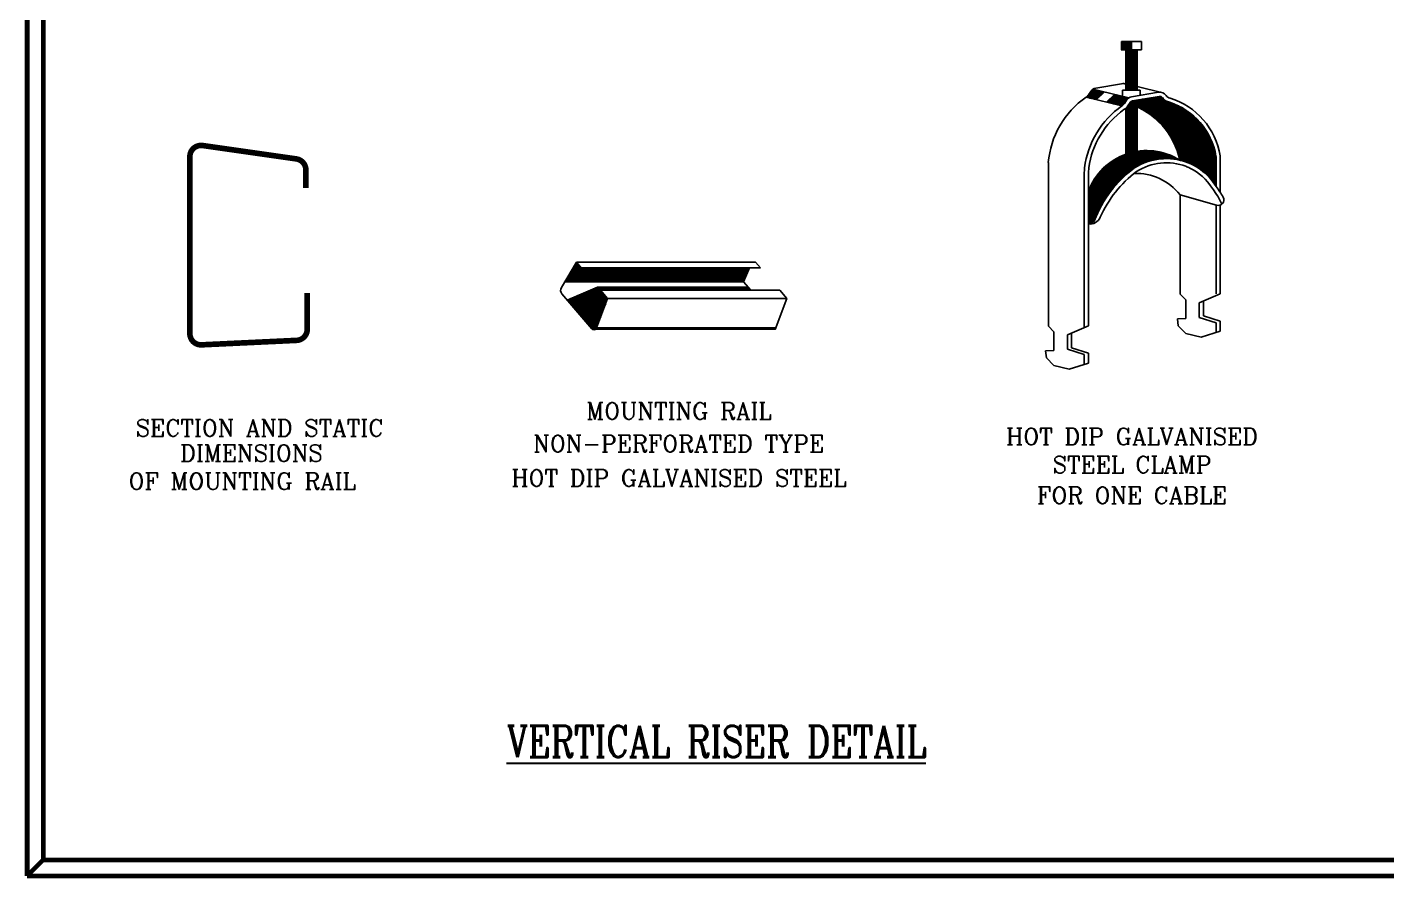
# Model space of a CAD drawing. Extents: x -508 to 92, y -98 to -31.
# Drawn here: x -137.73 to -103.32, y -97.84 to -76.36 of the extents above; entities that cross this region are included whole.
import ezdxf
from ezdxf.enums import TextEntityAlignment as Align

# ---------------------------------------------------------------- set-up
doc = ezdxf.new("R2010")
doc.units = 0
doc.header["$MEASUREMENT"] = 0
doc.layers.get('0').update_dxf_attribs({"linetype": 'CONTINUOUS', "lineweight": 30})
doc.layers.add('SPARE', color=7, linetype='CONTINUOUS')
doc.layers.add('UG-BORDER', color=20, linetype='CONTINUOUS', lineweight=80)
doc.styles.add('ROMANC', font='ROMANC')

# ---------------------------------------------------------------- blocks, each defined once
blk = doc.blocks.new('*X8')
at = {"color": 0}
for p, q in [((36.478, 68.58), (36.677, 68.58)), ((36.478, 68.56), (36.677, 68.56)), ((36.478, 68.54), (36.677, 68.54)), ((36.478, 68.52), (36.677, 68.52)), ((36.478, 68.5), (36.677, 68.5)), ((36.478, 68.48), (36.677, 68.48)), ((36.478, 68.46), (36.677, 68.46)), ((36.478, 68.44), (36.677, 68.44)), ((36.478, 68.42), (36.677, 68.42)), ((36.478, 68.4), (36.677, 68.4)), ((36.478, 68.38), (36.677, 68.38)), ((36.478, 68.36), (36.677, 68.36)), ((36.478, 68.34), (36.677, 68.34)), ((36.478, 68.32), (36.677, 68.32)), ((36.478, 68.3), (36.677, 68.3)), ((36.478, 68.28), (36.677, 68.28)), ((36.478, 68.26), (36.677, 68.26)), ((36.478, 68.24), (36.677, 68.24)), ((36.478, 68.22), (36.677, 68.22)), ((36.478, 68.2), (36.677, 68.2)), ((36.478, 68.18), (36.677, 68.18)), ((36.478, 68.16), (36.677, 68.16)), ((36.478, 68.14), (36.677, 68.14)), ((36.478, 68.12), (36.677, 68.12)), ((36.478, 68.1), (36.677, 68.1)), ((36.478, 68.08), (36.677, 68.08)), ((36.478, 68.06), (36.677, 68.06)), ((36.478, 68.04), (36.677, 68.04)), ((36.478, 68.02), (36.677, 68.02)), ((36.478, 68), (36.677, 68)), ((36.478, 67.98), (36.677, 67.98)), ((36.478, 67.96), (36.677, 67.96)), ((36.478, 67.94), (36.677, 67.94)), ((36.478, 67.92), (36.677, 67.92)), ((36.478, 67.9), (36.677, 67.9))]:
    blk.add_line(p, q, dxfattribs=at)
blk = doc.blocks.new('*X9')
at = {"color": 0}
for p, q in [((36.397, 68.74), (36.578, 68.74)), ((36.397, 68.72), (36.578, 68.72)), ((36.397, 68.7), (36.578, 68.7)), ((36.397, 68.68), (36.578, 68.68)), ((36.397, 68.66), (36.578, 68.66)), ((36.397, 68.64), (36.578, 68.64)), ((36.397, 68.62), (36.578, 68.62)), ((36.397, 68.6), (36.578, 68.6))]:
    blk.add_line(p, q, dxfattribs=at)

msp = doc.modelspace()

# ---------------------------------------------------------------- linework, layer by layer
at = {"layer": 'SPARE'}
for p, q in [((-109.524, -76.724), (-110.036, -76.724)), ((-110.036, -76.724), (-110.036, -76.941)), ((-109.78, -76.941), (-109.78, -76.724)), ((-109.524, -76.941), (-109.524, -76.724)), ((-110.036, -76.941), (-109.524, -76.941)), ((-109.921, -76.941), (-109.921, -77.955)), ((-109.639, -76.941), (-109.639, -77.955)), ((-110.812, -77.992), (-110.868, -78.079)), ((-109.848, -78.154), (-110.757, -77.936)), ((-110.029, -77.797), (-110.685, -77.907)), ((-110.467, -78.006), (-110.67, -78.201)), ((-110.205, -78.069), (-110.408, -78.263)), ((-109.558, -77.955), (-110.004, -77.955)), ((-110.004, -77.955), (-110.004, -78.117)), ((-109.098, -78.011), (-109.776, -78.125)), ((-109.079, -78.116), (-109.757, -78.23)), ((-108.988, -78.023), (-109.639, -77.867)), ((-109.558, -78.088), (-109.558, -77.955)), ((-110.021, -78.356), (-110.93, -78.138)), ((-109.903, -78.211), (-109.959, -78.297)), ((-109.921, -78.415), (-109.921, -79.647)), ((-109.814, -78.268), (-109.869, -78.354)), ((-109.639, -78.382), (-109.639, -79.647)), ((-108.976, -78.17), (-108.998, -78.144)), ((-111.884, -79.792), (-111.884, -83.932)), ((-107.637, -80.396), (-107.637, -79.675)), ((-107.53, -80.549), (-107.53, -79.664)), ((-110.975, -80.067), (-110.975, -83.967)), ((-110.869, -80.075), (-110.869, -83.921)), ((-110.869, -81.345), (-110.869, -80.519)), ((-108.549, -80.604), (-107.623, -80.873)), ((-108.549, -83.124), (-108.549, -80.604)), ((-107.637, -83.116), (-107.637, -80.869)), ((-107.53, -83.116), (-107.53, -80.869)), ((-123.831, -82.309), (-124.211, -82.951)), ((-123.831, -82.309), (-119.293, -82.309)), ((-123.831, -82.309), (-123.709, -82.451)), ((-123.709, -82.451), (-119.172, -82.451)), ((-119.449, -82.451), (-119.598, -82.809)), ((-119.293, -82.309), (-119.172, -82.451)), ((-124.135, -82.809), (-119.598, -82.809)), ((-123.299, -82.942), (-124.063, -83.271)), ((-123.299, -82.942), (-119.483, -82.942)), ((-119.598, -82.809), (-119.417, -83.018)), ((-124.197, -83.115), (-123.441, -83.996)), ((-123.04, -83.231), (-123.321, -83.975)), ((-123.222, -83.018), (-118.685, -83.018)), ((-123.222, -83.018), (-123.04, -83.231)), ((-123.04, -83.231), (-118.502, -83.231)), ((-118.502, -83.231), (-118.798, -84.012)), ((-118.685, -83.018), (-118.502, -83.231)), ((-108.549, -83.124), (-108.403, -83.269)), ((-108.403, -83.269), (-108.403, -83.74)), ((-107.53, -83.116), (-108.063, -83.344)), ((-108.063, -83.344), (-108.063, -83.711)), ((-107.957, -83.298), (-107.957, -83.67)), ((-111.884, -83.932), (-111.741, -84.074)), ((-110.869, -83.921), (-111.401, -84.149)), ((-108.403, -83.74), (-108.616, -83.75)), ((-108.616, -83.75), (-108.594, -83.925)), ((-108.594, -83.925), (-108.403, -84.12)), ((-107.637, -83.846), (-108.063, -83.711)), ((-107.53, -83.806), (-107.957, -83.67)), ((-107.637, -83.846), (-107.637, -84.094)), ((-107.53, -83.806), (-107.53, -84.062)), ((-111.741, -84.074), (-111.741, -84.545)), ((-111.401, -84.149), (-111.401, -84.516)), ((-111.295, -84.104), (-111.295, -84.476)), ((-108.017, -84.21), (-108.403, -84.12)), ((-108.017, -84.21), (-107.53, -84.062)), ((-111.741, -84.545), (-111.954, -84.556)), ((-111.954, -84.556), (-111.933, -84.73)), ((-110.975, -84.652), (-111.401, -84.516)), ((-110.869, -84.611), (-111.295, -84.476)), ((-110.975, -84.652), (-110.975, -84.9)), ((-110.869, -84.611), (-110.869, -84.867)), ((-111.933, -84.73), (-111.741, -84.926)), ((-111.355, -85.016), (-111.741, -84.926)), ((-111.355, -85.016), (-110.869, -84.867))]:
    msp.add_line(p, q, dxfattribs=at)
at = {"layer": 'SPARE', "color": 0}
for p, q in [((-110.887, -78.103), (-110.568, -78.103)), ((-110.865, -78.075), (-110.539, -78.075)), ((-110.847, -78.047), (-110.509, -78.047)), ((-110.829, -78.018), (-110.48, -78.018)), ((-110.811, -77.99), (-110.534, -77.99)), ((-110.788, -77.962), (-110.652, -77.962)), ((-110.241, -78.103), (-110.061, -78.103)), ((-110.241, -78.103), (-110.061, -78.103)), ((-110.212, -78.075), (-110.179, -78.075)), ((-110.212, -78.075), (-110.179, -78.075)), ((-110.92, -78.132), (-110.598, -78.132)), ((-110.838, -78.16), (-110.628, -78.16)), ((-110.838, -78.16), (-110.628, -78.16)), ((-110.72, -78.189), (-110.657, -78.189)), ((-110.72, -78.189), (-110.657, -78.189)), ((-110.389, -78.245), (-109.925, -78.245)), ((-110.365, -78.274), (-109.944, -78.274)), ((-110.36, -78.217), (-109.907, -78.217)), ((-110.33, -78.189), (-109.887, -78.189)), ((-110.301, -78.16), (-109.856, -78.16)), ((-110.271, -78.132), (-109.943, -78.132)), ((-110.271, -78.132), (-109.943, -78.132)), ((-110.247, -78.302), (-109.962, -78.302)), ((-110.129, -78.33), (-109.986, -78.33)), ((-109.922, -78.415), (-109.639, -78.415)), ((-109.921, -78.444), (-109.639, -78.444)), ((-109.921, -78.472), (-109.639, -78.472)), ((-109.893, -78.387), (-109.639, -78.387)), ((-109.872, -78.359), (-109.693, -78.359)), ((-109.854, -78.33), (-109.766, -78.33)), ((-109.835, -78.302), (-108.711, -78.302)), ((-109.817, -78.274), (-108.787, -78.274)), ((-109.793, -78.245), (-108.882, -78.245)), ((-109.766, -78.33), (-108.644, -78.33)), ((-109.693, -78.359), (-108.584, -78.359)), ((-109.681, -78.217), (-108.931, -78.217)), ((-109.629, -78.387), (-108.529, -78.387)), ((-109.569, -78.415), (-108.479, -78.415)), ((-109.515, -78.444), (-108.432, -78.444)), ((-109.512, -78.189), (-108.963, -78.189)), ((-109.465, -78.472), (-108.388, -78.472)), ((-109.344, -78.16), (-108.987, -78.16)), ((-109.175, -78.132), (-109.011, -78.132)), ((-109.921, -78.5), (-109.639, -78.5)), ((-109.921, -78.529), (-109.639, -78.529)), ((-109.921, -78.557), (-109.639, -78.557)), ((-109.921, -78.586), (-109.639, -78.586)), ((-109.921, -78.614), (-109.639, -78.614)), ((-109.921, -78.642), (-109.639, -78.642)), ((-109.921, -78.671), (-109.639, -78.671)), ((-109.921, -78.699), (-109.639, -78.699)), ((-109.921, -78.727), (-109.639, -78.727)), ((-109.921, -78.756), (-109.639, -78.756)), ((-109.921, -78.784), (-109.639, -78.784)), ((-109.921, -78.812), (-109.639, -78.812)), ((-109.418, -78.5), (-108.347, -78.5)), ((-109.373, -78.529), (-108.308, -78.529)), ((-109.332, -78.557), (-108.272, -78.557)), ((-109.292, -78.586), (-108.237, -78.586)), ((-109.255, -78.614), (-108.204, -78.614)), ((-109.219, -78.642), (-108.173, -78.642)), ((-109.185, -78.671), (-108.143, -78.671)), ((-109.153, -78.699), (-108.114, -78.699)), ((-109.122, -78.727), (-108.087, -78.727)), ((-109.092, -78.756), (-108.061, -78.756)), ((-109.063, -78.784), (-108.036, -78.784)), ((-109.036, -78.812), (-108.012, -78.812)), ((-109.921, -78.841), (-109.639, -78.841)), ((-109.921, -78.869), (-109.639, -78.869)), ((-109.921, -78.897), (-109.639, -78.897)), ((-109.921, -78.926), (-109.639, -78.926)), ((-109.921, -78.954), (-109.639, -78.954)), ((-109.921, -78.983), (-109.639, -78.983)), ((-109.921, -79.011), (-109.639, -79.011)), ((-109.921, -79.039), (-109.639, -79.039)), ((-109.921, -79.068), (-109.639, -79.068)), ((-109.921, -79.096), (-109.639, -79.096)), ((-109.921, -79.124), (-109.639, -79.124)), ((-109.921, -79.153), (-109.639, -79.153)), ((-109.01, -78.841), (-107.99, -78.841)), ((-108.985, -78.869), (-107.968, -78.869)), ((-108.96, -78.897), (-107.947, -78.897)), ((-108.937, -78.926), (-107.927, -78.926)), ((-108.915, -78.954), (-107.907, -78.954)), ((-108.893, -78.983), (-107.889, -78.983)), ((-108.873, -79.011), (-107.871, -79.011)), ((-108.853, -79.039), (-107.854, -79.039)), ((-108.834, -79.068), (-107.838, -79.068)), ((-108.815, -79.096), (-107.822, -79.096)), ((-108.797, -79.124), (-107.808, -79.124)), ((-108.78, -79.153), (-107.793, -79.153)), ((-109.921, -79.181), (-109.639, -79.181)), ((-109.921, -79.209), (-109.639, -79.209)), ((-109.921, -79.238), (-109.639, -79.238)), ((-109.921, -79.266), (-109.639, -79.266)), ((-109.921, -79.295), (-109.639, -79.295)), ((-109.921, -79.323), (-109.639, -79.323)), ((-109.921, -79.351), (-109.639, -79.351)), ((-109.921, -79.38), (-109.639, -79.38)), ((-109.921, -79.408), (-109.639, -79.408)), ((-109.921, -79.436), (-109.639, -79.436)), ((-109.921, -79.465), (-109.639, -79.465)), ((-109.921, -79.493), (-109.639, -79.493)), ((-109.53, -79.493), (-109.259, -79.493)), ((-108.764, -79.181), (-107.78, -79.181)), ((-108.748, -79.209), (-107.767, -79.209)), ((-108.733, -79.238), (-107.755, -79.238)), ((-108.718, -79.266), (-107.743, -79.266)), ((-108.705, -79.295), (-107.732, -79.295)), ((-108.691, -79.323), (-107.721, -79.323)), ((-108.678, -79.351), (-107.711, -79.351)), ((-108.666, -79.38), (-107.702, -79.38)), ((-108.654, -79.408), (-107.693, -79.408)), ((-108.643, -79.436), (-107.684, -79.436)), ((-108.632, -79.465), (-107.676, -79.465)), ((-108.622, -79.493), (-107.669, -79.493)), ((-110.378, -79.833), (-109.535, -79.833)), ((-110.341, -79.805), (-109.47, -79.805)), ((-110.302, -79.777), (-109.395, -79.777)), ((-110.261, -79.748), (-109.305, -79.748)), ((-110.217, -79.72), (-109.185, -79.72)), ((-110.169, -79.692), (-108.62, -79.692)), ((-110.116, -79.663), (-108.672, -79.663)), ((-110.059, -79.635), (-108.73, -79.635)), ((-109.995, -79.606), (-108.794, -79.606)), ((-109.921, -79.521), (-109.639, -79.521)), ((-109.921, -79.55), (-109.639, -79.55)), ((-109.921, -79.578), (-109.639, -79.578)), ((-109.921, -79.578), (-108.868, -79.578)), ((-109.921, -79.606), (-109.639, -79.606)), ((-109.921, -79.635), (-109.639, -79.635)), ((-109.833, -79.55), (-108.956, -79.55)), ((-109.72, -79.521), (-109.068, -79.521)), ((-108.613, -79.521), (-107.662, -79.521)), ((-108.603, -79.55), (-107.656, -79.55)), ((-108.603, -79.72), (-108.572, -79.72)), ((-108.595, -79.578), (-107.65, -79.578)), ((-108.587, -79.606), (-107.644, -79.606)), ((-108.565, -79.644), (-107.637, -79.644)), ((-108.565, -79.668), (-107.637, -79.668)), ((-108.565, -79.692), (-107.637, -79.692)), ((-108.558, -79.72), (-107.637, -79.72)), ((-108.484, -79.748), (-107.637, -79.748)), ((-108.395, -79.777), (-107.637, -79.777)), ((-108.321, -79.805), (-107.637, -79.805)), ((-108.257, -79.833), (-107.637, -79.833)), ((-110.692, -80.174), (-109.998, -80.174)), ((-110.672, -80.145), (-109.968, -80.145)), ((-110.651, -80.117), (-109.938, -80.117)), ((-110.63, -80.089), (-109.906, -80.089)), ((-110.607, -80.06), (-109.874, -80.06)), ((-110.583, -80.032), (-109.841, -80.032)), ((-110.558, -80.003), (-109.806, -80.003)), ((-110.532, -79.975), (-109.771, -79.975)), ((-110.504, -79.947), (-109.734, -79.947)), ((-110.475, -79.918), (-109.694, -79.918)), ((-110.444, -79.89), (-109.646, -79.89)), ((-110.412, -79.862), (-109.593, -79.862)), ((-108.201, -79.862), (-107.637, -79.862)), ((-108.15, -79.89), (-107.637, -79.89)), ((-108.103, -79.918), (-107.637, -79.918)), ((-108.06, -79.947), (-107.637, -79.947)), ((-108.02, -79.975), (-107.637, -79.975)), ((-107.983, -80.003), (-107.637, -80.003)), ((-107.948, -80.032), (-107.637, -80.032)), ((-107.915, -80.06), (-107.637, -80.06)), ((-107.884, -80.089), (-107.637, -80.089)), ((-107.855, -80.117), (-107.637, -80.117)), ((-107.827, -80.145), (-107.637, -80.145)), ((-107.801, -80.174), (-107.637, -80.174)), ((-110.867, -80.514), (-110.301, -80.514)), ((-110.856, -80.486), (-110.279, -80.486)), ((-110.845, -80.457), (-110.257, -80.457)), ((-110.833, -80.429), (-110.234, -80.429)), ((-110.82, -80.401), (-110.21, -80.401)), ((-110.806, -80.372), (-110.186, -80.372)), ((-110.792, -80.344), (-110.161, -80.344)), ((-110.778, -80.315), (-110.136, -80.315)), ((-110.762, -80.287), (-110.11, -80.287)), ((-110.746, -80.259), (-110.083, -80.259)), ((-110.729, -80.23), (-110.055, -80.23)), ((-110.711, -80.202), (-110.027, -80.202)), ((-107.776, -80.202), (-107.637, -80.202)), ((-107.753, -80.23), (-107.637, -80.23)), ((-107.73, -80.259), (-107.637, -80.259)), ((-107.709, -80.287), (-107.637, -80.287)), ((-107.689, -80.315), (-107.637, -80.315)), ((-107.67, -80.344), (-107.637, -80.344)), ((-107.651, -80.372), (-107.637, -80.372)), ((-110.869, -80.542), (-110.323, -80.542)), ((-110.869, -80.571), (-110.344, -80.571)), ((-110.869, -80.599), (-110.364, -80.599)), ((-110.869, -80.627), (-110.384, -80.627)), ((-110.869, -80.656), (-110.403, -80.656)), ((-110.869, -80.684), (-110.422, -80.684)), ((-110.869, -80.712), (-110.441, -80.712)), ((-110.869, -80.741), (-110.459, -80.741)), ((-110.869, -80.769), (-110.476, -80.769)), ((-110.869, -80.798), (-110.493, -80.798)), ((-110.869, -80.826), (-110.51, -80.826)), ((-110.869, -80.854), (-110.527, -80.854)), ((-110.869, -80.883), (-110.542, -80.883)), ((-110.869, -80.911), (-110.558, -80.911)), ((-110.869, -80.939), (-110.573, -80.939)), ((-110.869, -80.968), (-110.588, -80.968)), ((-110.869, -80.996), (-110.602, -80.996)), ((-110.869, -81.024), (-110.616, -81.024)), ((-110.869, -81.053), (-110.63, -81.053)), ((-110.869, -81.081), (-110.643, -81.081)), ((-110.869, -81.109), (-110.656, -81.109)), ((-110.869, -81.138), (-110.669, -81.138)), ((-110.869, -81.166), (-110.681, -81.166)), ((-110.869, -81.195), (-110.693, -81.195)), ((-110.869, -81.223), (-110.704, -81.223)), ((-110.869, -81.251), (-110.715, -81.251)), ((-110.869, -81.28), (-110.729, -81.28)), ((-110.869, -81.308), (-110.752, -81.308)), ((-110.869, -81.336), (-110.797, -81.336)), ((-124.112, -82.809), (-123.826, -82.314)), ((-124.079, -82.809), (-123.807, -82.337)), ((-124.047, -82.809), (-123.787, -82.359)), ((-124.014, -82.809), (-123.768, -82.382)), ((-123.981, -82.809), (-123.748, -82.405)), ((-123.948, -82.809), (-123.728, -82.428)), ((-123.916, -82.809), (-123.709, -82.451)), ((-123.883, -82.809), (-123.676, -82.451)), ((-123.85, -82.809), (-123.643, -82.451)), ((-123.817, -82.809), (-123.611, -82.451)), ((-123.785, -82.809), (-123.578, -82.451)), ((-123.752, -82.809), (-123.545, -82.451)), ((-123.719, -82.809), (-123.512, -82.451)), ((-123.686, -82.809), (-123.48, -82.451)), ((-123.654, -82.809), (-123.447, -82.451)), ((-123.621, -82.809), (-123.414, -82.451)), ((-123.588, -82.809), (-123.381, -82.451)), ((-123.555, -82.809), (-123.349, -82.451)), ((-123.523, -82.809), (-123.316, -82.451)), ((-123.49, -82.809), (-123.283, -82.451)), ((-123.457, -82.809), (-123.25, -82.451)), ((-123.424, -82.809), (-123.218, -82.451)), ((-123.392, -82.809), (-123.185, -82.451)), ((-123.359, -82.809), (-123.152, -82.451)), ((-123.326, -82.809), (-123.119, -82.451)), ((-123.293, -82.809), (-123.087, -82.451)), ((-123.261, -82.809), (-123.054, -82.451)), ((-123.228, -82.809), (-123.021, -82.451)), ((-123.195, -82.809), (-122.989, -82.451)), ((-123.162, -82.809), (-122.956, -82.451)), ((-123.13, -82.809), (-122.923, -82.451)), ((-123.097, -82.809), (-122.89, -82.451)), ((-123.064, -82.809), (-122.858, -82.451)), ((-123.031, -82.809), (-122.825, -82.451)), ((-122.999, -82.809), (-122.792, -82.451)), ((-122.966, -82.809), (-122.759, -82.451)), ((-122.933, -82.809), (-122.727, -82.451)), ((-122.9, -82.809), (-122.694, -82.451)), ((-122.868, -82.809), (-122.661, -82.451)), ((-122.835, -82.809), (-122.628, -82.451)), ((-122.802, -82.809), (-122.596, -82.451)), ((-122.769, -82.809), (-122.563, -82.451)), ((-122.737, -82.809), (-122.53, -82.451)), ((-122.704, -82.809), (-122.497, -82.451)), ((-122.671, -82.809), (-122.465, -82.451)), ((-122.638, -82.809), (-122.432, -82.451)), ((-122.606, -82.809), (-122.399, -82.451)), ((-122.573, -82.809), (-122.366, -82.451)), ((-122.54, -82.809), (-122.334, -82.451)), ((-122.508, -82.809), (-122.301, -82.451)), ((-122.475, -82.809), (-122.268, -82.451)), ((-122.442, -82.809), (-122.235, -82.451)), ((-122.409, -82.809), (-122.203, -82.451)), ((-122.377, -82.809), (-122.17, -82.451)), ((-122.344, -82.809), (-122.137, -82.451)), ((-122.311, -82.809), (-122.104, -82.451)), ((-122.278, -82.809), (-122.072, -82.451)), ((-122.246, -82.809), (-122.039, -82.451)), ((-122.213, -82.809), (-122.006, -82.451)), ((-122.18, -82.809), (-121.973, -82.451)), ((-122.147, -82.809), (-121.941, -82.451)), ((-122.115, -82.809), (-121.908, -82.451)), ((-122.082, -82.809), (-121.875, -82.451)), ((-122.049, -82.809), (-121.842, -82.451)), ((-122.016, -82.809), (-121.81, -82.451)), ((-121.984, -82.809), (-121.777, -82.451)), ((-121.951, -82.809), (-121.744, -82.451)), ((-121.918, -82.809), (-121.711, -82.451)), ((-121.885, -82.809), (-121.679, -82.451)), ((-121.853, -82.809), (-121.646, -82.451)), ((-121.82, -82.809), (-121.613, -82.451)), ((-121.787, -82.809), (-121.58, -82.451)), ((-121.754, -82.809), (-121.548, -82.451)), ((-121.722, -82.809), (-121.515, -82.451)), ((-121.689, -82.809), (-121.482, -82.451)), ((-121.656, -82.809), (-121.449, -82.451)), ((-121.623, -82.809), (-121.417, -82.451)), ((-121.591, -82.809), (-121.384, -82.451)), ((-121.558, -82.809), (-121.351, -82.451)), ((-121.525, -82.809), (-121.318, -82.451)), ((-121.492, -82.809), (-121.286, -82.451)), ((-121.46, -82.809), (-121.253, -82.451)), ((-121.427, -82.809), (-121.22, -82.451)), ((-121.394, -82.809), (-121.188, -82.451)), ((-121.361, -82.809), (-121.155, -82.451)), ((-121.329, -82.809), (-121.122, -82.451)), ((-121.296, -82.809), (-121.089, -82.451)), ((-121.263, -82.809), (-121.057, -82.451)), ((-121.23, -82.809), (-121.024, -82.451)), ((-121.198, -82.809), (-120.991, -82.451)), ((-121.165, -82.809), (-120.958, -82.451)), ((-121.132, -82.809), (-120.926, -82.451)), ((-121.099, -82.809), (-120.893, -82.451)), ((-121.067, -82.809), (-120.86, -82.451)), ((-121.034, -82.809), (-120.827, -82.451)), ((-121.001, -82.809), (-120.795, -82.451)), ((-120.968, -82.809), (-120.762, -82.451)), ((-120.936, -82.809), (-120.729, -82.451)), ((-120.903, -82.809), (-120.696, -82.451)), ((-120.87, -82.809), (-120.664, -82.451)), ((-120.837, -82.809), (-120.631, -82.451)), ((-120.805, -82.809), (-120.598, -82.451)), ((-120.772, -82.809), (-120.565, -82.451)), ((-120.739, -82.809), (-120.533, -82.451)), ((-120.707, -82.809), (-120.5, -82.451)), ((-120.674, -82.809), (-120.467, -82.451)), ((-120.641, -82.809), (-120.434, -82.451)), ((-120.608, -82.809), (-120.402, -82.451)), ((-120.576, -82.809), (-120.369, -82.451)), ((-120.543, -82.809), (-120.336, -82.451)), ((-120.51, -82.809), (-120.303, -82.451)), ((-120.477, -82.809), (-120.271, -82.451)), ((-120.445, -82.809), (-120.238, -82.451)), ((-120.412, -82.809), (-120.205, -82.451)), ((-120.379, -82.809), (-120.172, -82.451)), ((-120.346, -82.809), (-120.14, -82.451)), ((-120.314, -82.809), (-120.107, -82.451)), ((-120.281, -82.809), (-120.074, -82.451)), ((-120.248, -82.809), (-120.041, -82.451)), ((-120.215, -82.809), (-120.009, -82.451)), ((-120.183, -82.809), (-119.976, -82.451)), ((-120.15, -82.809), (-119.943, -82.451)), ((-120.117, -82.809), (-119.91, -82.451)), ((-120.084, -82.809), (-119.878, -82.451)), ((-120.052, -82.809), (-119.845, -82.451)), ((-120.019, -82.809), (-119.812, -82.451)), ((-119.986, -82.809), (-119.779, -82.451)), ((-119.953, -82.809), (-119.747, -82.451)), ((-119.921, -82.809), (-119.714, -82.451)), ((-119.888, -82.809), (-119.681, -82.451)), ((-119.855, -82.809), (-119.648, -82.451)), ((-119.822, -82.809), (-119.616, -82.451)), ((-119.79, -82.809), (-119.583, -82.451)), ((-119.757, -82.809), (-119.55, -82.451)), ((-119.724, -82.809), (-119.517, -82.451)), ((-119.691, -82.809), (-119.485, -82.451)), ((-119.659, -82.809), (-119.452, -82.451)), ((-123.723, -83.667), (-123.307, -82.945)), ((-123.704, -83.69), (-123.272, -82.942)), ((-123.684, -83.713), (-123.239, -82.942)), ((-123.665, -83.735), (-123.206, -82.942)), ((-123.218, -83.018), (-123.174, -82.942)), ((-123.185, -83.018), (-123.141, -82.942)), ((-123.152, -83.018), (-123.108, -82.942)), ((-123.119, -83.018), (-123.075, -82.942)), ((-123.087, -83.018), (-123.043, -82.942)), ((-123.054, -83.018), (-123.01, -82.942)), ((-123.021, -83.018), (-122.977, -82.942)), ((-122.989, -83.018), (-122.944, -82.942)), ((-122.956, -83.018), (-122.912, -82.942)), ((-122.923, -83.018), (-122.879, -82.942)), ((-122.89, -83.018), (-122.846, -82.942)), ((-122.858, -83.018), (-122.814, -82.942)), ((-122.825, -83.018), (-122.781, -82.942)), ((-122.792, -83.018), (-122.748, -82.942)), ((-122.759, -83.018), (-122.715, -82.942)), ((-122.727, -83.018), (-122.683, -82.942)), ((-122.694, -83.018), (-122.65, -82.942)), ((-122.661, -83.018), (-122.617, -82.942)), ((-122.628, -83.018), (-122.584, -82.942)), ((-122.596, -83.018), (-122.552, -82.942)), ((-122.563, -83.018), (-122.519, -82.942)), ((-122.53, -83.018), (-122.486, -82.942)), ((-122.497, -83.018), (-122.453, -82.942)), ((-122.465, -83.018), (-122.421, -82.942)), ((-122.432, -83.018), (-122.388, -82.942)), ((-122.399, -83.018), (-122.355, -82.942)), ((-122.366, -83.018), (-122.322, -82.942)), ((-122.334, -83.018), (-122.29, -82.942)), ((-122.301, -83.018), (-122.257, -82.942)), ((-122.268, -83.018), (-122.224, -82.942)), ((-122.235, -83.018), (-122.191, -82.942)), ((-122.203, -83.018), (-122.159, -82.942)), ((-122.17, -83.018), (-122.126, -82.942)), ((-122.137, -83.018), (-122.093, -82.942)), ((-122.104, -83.018), (-122.06, -82.942)), ((-122.072, -83.018), (-122.028, -82.942)), ((-122.039, -83.018), (-121.995, -82.942)), ((-122.006, -83.018), (-121.962, -82.942)), ((-121.973, -83.018), (-121.929, -82.942)), ((-121.941, -83.018), (-121.897, -82.942)), ((-121.908, -83.018), (-121.864, -82.942)), ((-121.875, -83.018), (-121.831, -82.942)), ((-121.842, -83.018), (-121.798, -82.942)), ((-121.81, -83.018), (-121.766, -82.942)), ((-121.777, -83.018), (-121.733, -82.942)), ((-121.744, -83.018), (-121.7, -82.942)), ((-121.711, -83.018), (-121.667, -82.942)), ((-121.679, -83.018), (-121.635, -82.942)), ((-121.646, -83.018), (-121.602, -82.942)), ((-121.613, -83.018), (-121.569, -82.942)), ((-121.58, -83.018), (-121.536, -82.942)), ((-121.548, -83.018), (-121.504, -82.942)), ((-121.515, -83.018), (-121.471, -82.942)), ((-121.482, -83.018), (-121.438, -82.942)), ((-121.449, -83.018), (-121.405, -82.942)), ((-121.417, -83.018), (-121.373, -82.942)), ((-121.384, -83.018), (-121.34, -82.942)), ((-121.351, -83.018), (-121.307, -82.942)), ((-121.318, -83.018), (-121.274, -82.942)), ((-121.286, -83.018), (-121.242, -82.942)), ((-121.253, -83.018), (-121.209, -82.942)), ((-121.22, -83.018), (-121.176, -82.942)), ((-121.188, -83.018), (-121.143, -82.942)), ((-121.155, -83.018), (-121.111, -82.942)), ((-121.122, -83.018), (-121.078, -82.942)), ((-121.089, -83.018), (-121.045, -82.942)), ((-121.057, -83.018), (-121.012, -82.942)), ((-121.024, -83.018), (-120.98, -82.942)), ((-120.991, -83.018), (-120.947, -82.942)), ((-120.958, -83.018), (-120.914, -82.942)), ((-120.926, -83.018), (-120.882, -82.942)), ((-120.893, -83.018), (-120.849, -82.942)), ((-120.86, -83.018), (-120.816, -82.942)), ((-120.827, -83.018), (-120.783, -82.942)), ((-120.795, -83.018), (-120.751, -82.942)), ((-120.762, -83.018), (-120.718, -82.942)), ((-120.729, -83.018), (-120.685, -82.942)), ((-120.696, -83.018), (-120.652, -82.942)), ((-120.664, -83.018), (-120.62, -82.942)), ((-120.631, -83.018), (-120.587, -82.942)), ((-120.598, -83.018), (-120.554, -82.942)), ((-120.565, -83.018), (-120.521, -82.942)), ((-120.533, -83.018), (-120.489, -82.942)), ((-120.5, -83.018), (-120.456, -82.942)), ((-120.467, -83.018), (-120.423, -82.942)), ((-120.434, -83.018), (-120.39, -82.942)), ((-120.402, -83.018), (-120.358, -82.942)), ((-120.369, -83.018), (-120.325, -82.942)), ((-120.336, -83.018), (-120.292, -82.942)), ((-120.303, -83.018), (-120.259, -82.942)), ((-120.271, -83.018), (-120.227, -82.942)), ((-120.238, -83.018), (-120.194, -82.942)), ((-120.205, -83.018), (-120.161, -82.942)), ((-120.172, -83.018), (-120.128, -82.942)), ((-120.14, -83.018), (-120.096, -82.942)), ((-120.107, -83.018), (-120.063, -82.942)), ((-120.074, -83.018), (-120.03, -82.942)), ((-120.041, -83.018), (-119.997, -82.942)), ((-120.009, -83.018), (-119.965, -82.942)), ((-119.976, -83.018), (-119.932, -82.942)), ((-119.943, -83.018), (-119.899, -82.942)), ((-119.91, -83.018), (-119.866, -82.942)), ((-119.878, -83.018), (-119.834, -82.942)), ((-119.845, -83.018), (-119.801, -82.942)), ((-119.812, -83.018), (-119.768, -82.942)), ((-119.779, -83.018), (-119.735, -82.942)), ((-119.747, -83.018), (-119.703, -82.942)), ((-119.714, -83.018), (-119.67, -82.942)), ((-119.681, -83.018), (-119.637, -82.942)), ((-119.648, -83.018), (-119.604, -82.942)), ((-119.626, -82.809), (-119.525, -82.635)), ((-119.616, -83.018), (-119.572, -82.942)), ((-119.583, -83.018), (-119.539, -82.942)), ((-119.55, -83.018), (-119.506, -82.942)), ((-119.517, -83.018), (-119.477, -82.948)), ((-124.056, -83.279), (-124.047, -83.264)), ((-124.037, -83.302), (-124.004, -83.245)), ((-124.017, -83.325), (-123.96, -83.226)), ((-123.997, -83.348), (-123.917, -83.208)), ((-123.978, -83.37), (-123.873, -83.189)), ((-123.958, -83.393), (-123.83, -83.17)), ((-123.939, -83.416), (-123.786, -83.151)), ((-123.919, -83.439), (-123.742, -83.133)), ((-123.9, -83.462), (-123.699, -83.114)), ((-123.88, -83.484), (-123.655, -83.095)), ((-123.86, -83.507), (-123.612, -83.076)), ((-123.841, -83.53), (-123.568, -83.058)), ((-123.821, -83.553), (-123.525, -83.039)), ((-123.802, -83.576), (-123.481, -83.02)), ((-123.782, -83.598), (-123.437, -83.001)), ((-123.763, -83.621), (-123.394, -82.983)), ((-123.743, -83.644), (-123.35, -82.964)), ((-123.645, -83.758), (-123.22, -83.021)), ((-123.626, -83.781), (-123.2, -83.044)), ((-123.606, -83.804), (-123.18, -83.067)), ((-123.586, -83.827), (-123.161, -83.089)), ((-123.567, -83.849), (-123.141, -83.112)), ((-123.547, -83.872), (-123.122, -83.135)), ((-123.528, -83.895), (-123.102, -83.158)), ((-123.508, -83.918), (-123.083, -83.181)), ((-123.489, -83.941), (-123.063, -83.204)), ((-123.469, -83.963), (-123.043, -83.226)), ((-119.485, -83.018), (-119.458, -82.971)), ((-119.452, -83.018), (-119.438, -82.994)), ((-119.419, -83.018), (-119.418, -83.016)), ((-123.449, -83.986), (-123.09, -83.364)), ((-123.429, -84.007), (-123.153, -83.529)), ((-123.403, -84.019), (-123.215, -83.693)), ((-123.37, -84.018), (-123.277, -83.858))]:
    msp.add_line(p, q, dxfattribs=at)
at = {"layer": 'SPARE', "const_width": 0.142}
msp.add_lwpolyline([(-130.679, -80.433), (-130.679, -79.979, 0.373255), (-130.922, -79.698), (-133.293, -79.36, 0.456393), (-133.616, -79.64), (-133.616, -84.121, 0.428077), (-133.319, -84.404), (-130.914, -84.291, 0.400485), (-130.644, -84.008), (-130.644, -83.089)], format="xyb", dxfattribs=at)
at = {"layer": 'SPARE', "const_width": 0.0709}
msp.add_lwpolyline([(-123.354, -83.991), (-118.798, -83.991)], dxfattribs=at)
at = {"layer": 'SPARE'}
for centre, radius, start, end in [((-111.017, -77.983), 0.177, 299.3404, 327.3834), ((-110.65, -78.096), 0.192, 100.3112, 147.3834), ((-109.982, -78.076), 0.284, 76.5062, 99.5469), ((-109.741, -78.314), 0.192, 100.3112, 147.3834), ((-109.063, -78.2), 0.192, 33.2892, 100.3112), ((-109.063, -78.2), 0.0858, 33.5213, 100.6905), ((-108.785, -78.019), 0.14, 212.7297, 262.5376), ((-109.653, -79.977), 2.239, 124.783, 175.2601), ((-108.73, -80.201), 2.252, 124.9911, 172.9983), ((-108.725, -80.203), 2.15, 125.3482, 172.589), ((-110.108, -78.202), 0.177, 299.3404, 327.3834), ((-110.108, -78.202), 0.284, 299.3404, 327.3834), ((-110.426, -80.124), 1.911, 11.893, 72.06), ((-110.426, -80.124), 1.911, 65.6844, 72.06), ((-109.741, -78.314), 0.0858, 100.6905, 147.3834), ((-108.785, -78.019), 0.246, 212.8907, 261.6471), ((-109.355, -79.917), 1.739, 9.5842, 72.1086), ((-109.352, -79.916), 1.842, 9.2944, 72.6622), ((-109.394, -81.056), 1.569, 57.7127, 159.9827), ((-108.894, -81.216), 1.524, 69.7112, 122.2325), ((-108.894, -81.216), 1.418, 69.7112, 122.2325), ((-108.878, -81.142), 1.448, 30.9883, 77.1511), ((-108.648, -80.551), 0.815, 64.6695, 69.7112), ((-107.92, -79.675), 0.284, 0, 9.5842), ((-107.814, -79.664), 0.284, 0, 9.2944), ((-109.982, -80.067), 0.993, 171.8473, 180), ((-109.876, -80.075), 0.993, 171.3143, 180), ((-107.901, -82.347), 3.02, 126.8963, 158.8229), ((-107.901, -82.347), 2.914, 126.8963, 156.3221), ((-109.668, -81.498), 1.433, 38.6155, 91.8424), ((-108.648, -80.551), 0.709, 60.906, 69.7112), ((-108.878, -81.144), 1.342, 31.8724, 64.6376), ((-107.498, -80.286), 0.284, 211.8724, 217.302), ((-109.45, -81.773), 2.17, 25.3714, 37.302), ((-109.45, -81.773), 2.277, 29.0264, 37.2138), ((-107.583, -80.737), 0.142, 253.7519, 29.0264), ((-110.829, -81.063), 0.284, 262.0327, 336.3221), ((-110.85, -81.205), 0.142, 262.2511, 338.8229), ((-124.089, -83.023), 0.142, 149.3448, 220.6317), ((-123.387, -83.95), 0.0709, 220.6317, 339.2856)]:
    msp.add_arc(centre, radius, start, end, dxfattribs=at)
at = {"layer": 'UG-BORDER'}
for p, q in [((-137.734, -31.142), (-137.734, -97.842)), ((-137.734, -97.842), (-137.734, -31.142)), ((-137.33, -31.547), (-137.33, -97.438)), ((-137.734, -97.842), (-137.33, -97.438)), ((-137.33, -97.438), (-42.139, -97.438)), ((-137.734, -97.842), (-41.734, -97.842))]:
    msp.add_line(p, q, dxfattribs=at)

# ---------------------------------------------------------------- block references
at = {"layer": 'SPARE', "xscale": 1.417928025364645, "yscale": 1.417928190433364, "zscale": 1.417928123085428}
for name in ['*X9', '*X8']:
    msp.add_blockref(name, (-161.645, -174.211), dxfattribs=at)

# ---------------------------------------------------------------- texts
at = {"color": 5, "style": 'ROMANC', "width": 0.8}
msp.add_text('%%UVERTICAL RISER DETAIL', height=0.79142, dxfattribs=at).set_placement((-125.597, -94.836, -5.978))
at = {"layer": 'SPARE', "color": 5, "style": 'ROMANC', "width": 1}
for s, height, p in [('MOUNTING RAIL', 0.42538, (-121.239, -86.077)), ('SECTION AND STATIC', 0.42538, (-131.853, -86.508)), ('NON-PERFORATED TYPE', 0.42538, (-121.239, -86.905)), ('HOT DIP GALVANISED', 0.42538, (-109.764, -86.725)), ('DIMENSIONS', 0.4254, (-132.058, -87.146)), ('STEEL CLAMP', 0.42538, (-109.764, -87.436)), ('OF MOUNTING RAIL', 0.42538, (-132.295, -87.855)), ('HOT DIP GALVANISED STEEL', 0.42538, (-121.239, -87.775)), ('FOR ONE CABLE', 0.42538, (-109.764, -88.213))]:
    msp.add_text(s, height=height, dxfattribs=at).set_placement(p, align=Align.MIDDLE)

doc.saveas('drawing.dxf')
